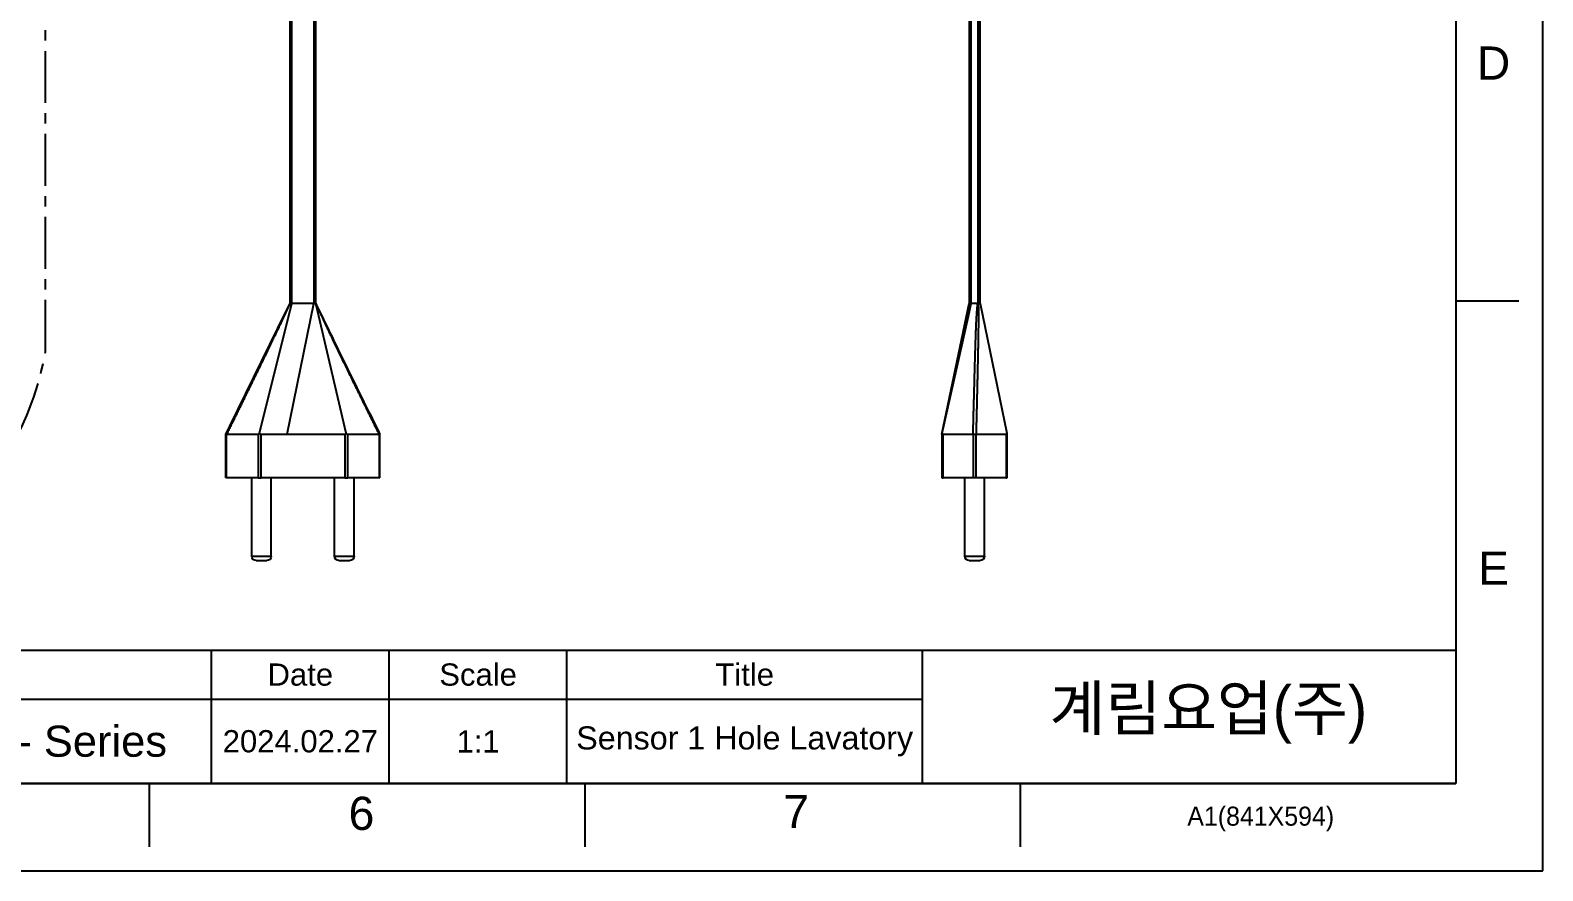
# Model space of a CAD drawing. Header units: millimetres. Extents: x 240 to 1080, y -29 to 565.
# Drawn here: x 732.4 to 1079.7, y -29.1 to 163.9 of the extents above; entities that cross this region are included whole.
import ezdxf

# ---------------------------------------------------------------- set-up
doc = ezdxf.new("R2010")
doc.units = ezdxf.units.MM
doc.header["$LTSCALE"] = 0.75
doc.linetypes.add('CENTERX2', pattern=[101.6, 63.5, -12.7, 12.7, -12.7])
for name, color, linetype in [('CENTER', 1, 'CENTERX2'), ('FORM', 7, 'Continuous'), ('TEXT', 2, 'Continuous')]:
    doc.layers.add(name, color=color, linetype=linetype)
doc.styles.add('ROMANS', font='Gulim.ttf')
doc.styles.get("Standard").update_dxf_attribs({"font": 'arial.ttf'})

msp = doc.modelspace()

# ---------------------------------------------------------------- linework, layer by layer
for p, q in [((792.01, 201.1), (792.01, 101.09)), ((792.51, 101.1), (792.51, 201.1)), ((797.51, 201.1), (797.51, 101.1)), ((798.01, 101.1), (798.01, 201.1)), ((785.08, 71.37), (792.51, 101.1)), ((791.42, 71.1), (797.51, 101.1)), ((797.51, 101.1), (792.51, 101.1)), ((798.68, 98.25), (798.01, 101.1)), ((804.95, 71.36), (798.68, 98.25)), ((777.32, 61.1), (777.32, 71.1)), ((777.48, 61.1), (777.48, 71.1)), ((784.72, 71.1), (784.72, 61.1)), ((785.41, 71.1), (791.42, 71.1)), ((785.41, 61.1), (785.41, 71.1)), ((791.42, 71.1), (804.61, 71.1)), ((804.61, 71.1), (804.61, 61.1)), ((805.3, 71.1), (812.55, 71.1)), ((805.3, 61.1), (805.3, 71.1)), ((812.55, 71.1), (812.55, 61.1)), ((812.7, 61.1), (812.7, 71.1)), ((784.72, 61.1), (777.48, 61.1)), ((783.26, 43.1), (783.26, 61.1)), ((784.72, 61.1), (785.41, 61.1)), ((804.61, 61.1), (785.41, 61.1)), ((787.76, 43.1), (787.76, 61.1)), ((802.26, 43.1), (802.26, 61.1)), ((804.61, 61.1), (805.3, 61.1)), ((812.55, 61.1), (805.3, 61.1)), ((806.76, 43.1), (806.76, 61.1)), ((783.26, 43.1), (787.76, 43.1)), ((784.26, 42.1), (786.76, 42.1)), ((802.26, 43.1), (806.76, 43.1)), ((803.26, 42.1), (805.76, 42.1))]:
    msp.add_line(p, q)
at = {"extrusion": (-1, -2.22045e-16, 2.96604e-13)}
for p, q in [((948.01, 201.1), (948.01, 101.1)), ((948.51, 101.1), (948.51, 201.1)), ((950.01, 201.1), (950.01, 101.1)), ((950.51, 101.1), (950.51, 201.1)), ((941.76, 71.1), (948.01, 101.1)), ((947.87, 98.25), (948.51, 101.1)), ((950.51, 101.1), (956.7, 71.37)), ((941.82, 71.36), (947.87, 98.25)), ((941.76, 71.1), (941.76, 61.1)), ((942.03, 71.1), (948.92, 71.1)), ((942.03, 61.1), (942.03, 71.1)), ((948.92, 71.1), (948.92, 61.1)), ((949.6, 61.1), (949.6, 71.1)), ((956.48, 71.1), (956.48, 61.1)), ((956.76, 71.1), (956.7, 71.37)), ((956.76, 61.1), (956.76, 71.1)), ((941.76, 61.1), (942.03, 61.1)), ((948.92, 61.1), (942.03, 61.1)), ((947.01, 43.1), (947.01, 61.1)), ((956.48, 61.1), (949.6, 61.1)), ((951.51, 43.1), (951.51, 61.1)), ((956.48, 61.1), (956.76, 61.1)), ((947.01, 43.1), (951.51, 43.1)), ((948.01, 42.1), (950.51, 42.1))]:
    msp.add_line(p, q, dxfattribs=at)
at = {"extrusion": (0, 0, -1)}
for centre, start, end in [((-784.26, 43.1), 270, 0), ((-786.76, 43.1), 180, 270), ((-803.26, 43.1), 270, 0), ((-805.76, 43.1), 180, 270)]:
    msp.add_arc(centre, 1, start, end, dxfattribs=at)
at = {"extrusion": (-5.04871e-29, -2.22045e-16, -1)}
for centre, start, end in [((-948.01, 43.1), 270, 0), ((-950.51, 43.1), 180, 270)]:
    msp.add_arc(centre, 1, start, end, dxfattribs=at)
msp.add_ellipse((785.41, 75.9), major_axis=(0, 4.8), ratio=0.208333, start_param=2.80391, end_param=3.141593)
for points in [[(777.32, 71.1), (782.25, 81.08), (787.09, 91.17), (792.01, 101.09)], [(792.01, 101.09), (792.01, 101.08), (792, 101.08), (792, 101.07), (791.99, 101.05), (791.99, 101.04), (791.98, 101.03), (791.97, 101.01), (791.96, 100.99), (791.95, 100.97), (791.94, 100.95), (791.93, 100.92), (791.92, 100.89), (791.91, 100.86), (791.89, 100.82), (791.87, 100.78), (791.85, 100.74), (791.83, 100.68), (791.8, 100.62), (791.77, 100.56), (791.73, 100.48), (791.69, 100.39), (791.65, 100.3), (791.61, 100.2), (791.55, 100.09), (791.5, 99.97), (791.44, 99.84), (791.38, 99.7), (791.31, 99.55), (791.24, 99.4), (791.16, 99.23), (791.08, 99.06), (791, 98.88), (790.91, 98.69), (790.81, 98.49), (790.72, 98.29), (790.62, 98.07), (790.51, 97.85), (790.4, 97.62), (790.29, 97.38), (790.17, 97.13), (790.05, 96.88), (789.92, 96.61), (789.8, 96.34), (789.66, 96.06), (789.52, 95.77), (789.39, 95.49), (789.23, 95.16), (789.07, 94.83), (788.91, 94.49), (788.74, 94.13), (788.54, 93.71), (788.31, 93.24), (788.05, 92.71), (787.75, 92.09), (787.44, 91.44), (787.13, 90.8), (786.81, 90.14), (786.48, 89.47), (786.15, 88.79), (785.82, 88.09), (785.47, 87.39), (785.12, 86.67), (784.77, 85.95), (784.41, 85.21), (784.04, 84.46), (783.67, 83.69), (783.29, 82.92), (782.91, 82.14), (782.52, 81.34), (782.12, 80.54), (781.72, 79.73), (781.32, 78.9), (780.91, 78.07), (780.5, 77.23), (780.08, 76.38), (779.66, 75.52), (779.23, 74.65), (778.8, 73.78), (778.36, 72.89), (777.92, 72), (777.63, 71.4), (777.48, 71.1)], [(812.55, 71.1), (812.42, 71.37), (812.15, 71.92), (811.75, 72.73), (811.35, 73.53), (810.96, 74.33), (810.57, 75.11), (810.19, 75.89), (809.81, 76.66), (809.44, 77.42), (809.06, 78.18), (808.7, 78.92), (808.33, 79.66), (807.98, 80.39), (807.62, 81.11), (807.27, 81.83), (806.92, 82.53), (806.58, 83.23), (806.24, 83.92), (805.91, 84.61), (805.58, 85.28), (805.25, 85.95), (804.93, 86.62), (804.61, 87.27), (804.29, 87.92), (803.98, 88.57), (803.67, 89.21), (803.36, 89.84), (803.05, 90.47), (802.75, 91.1), (802.45, 91.73), (802.15, 92.35), (801.84, 92.99), (801.57, 93.56), (801.33, 94.06), (801.12, 94.5), (800.94, 94.89), (800.77, 95.23), (800.63, 95.54), (800.51, 95.8), (800.36, 96.1), (800.23, 96.38), (800.12, 96.63), (799.99, 96.89), (799.88, 97.12), (799.77, 97.37), (799.67, 97.58), (799.56, 97.81), (799.46, 98.02), (799.37, 98.22), (799.28, 98.41), (799.19, 98.6), (799.11, 98.77), (799.03, 98.95), (798.95, 99.12), (798.87, 99.29), (798.79, 99.46), (798.72, 99.62), (798.64, 99.79), (798.57, 99.93), (798.51, 100.06), (798.46, 100.17), (798.41, 100.27), (798.37, 100.36), (798.33, 100.45), (798.29, 100.53), (798.25, 100.61), (798.21, 100.69), (798.18, 100.76), (798.15, 100.82), (798.12, 100.89), (798.09, 100.95), (798.05, 101.03), (798.03, 101.07), (798.01, 101.1)], [(948.92, 71.1), (948.93, 71.37), (948.94, 71.92), (948.96, 72.73), (948.98, 73.53), (949, 74.33), (949.02, 75.11), (949.04, 75.89), (949.06, 76.66), (949.08, 77.42), (949.1, 78.18), (949.12, 78.92), (949.14, 79.66), (949.16, 80.39), (949.18, 81.11), (949.2, 81.83), (949.22, 82.53), (949.24, 83.23), (949.25, 83.92), (949.27, 84.61), (949.29, 85.28), (949.31, 85.95), (949.33, 86.62), (949.35, 87.27), (949.36, 87.92), (949.38, 88.57), (949.4, 89.21), (949.42, 89.84), (949.44, 90.47), (949.46, 91.1), (949.48, 91.73), (949.5, 92.35), (949.52, 92.99), (949.54, 93.56), (949.55, 94.06), (949.57, 94.5), (949.58, 94.89), (949.6, 95.23), (949.61, 95.54), (949.62, 95.8), (949.63, 96.1), (949.64, 96.38), (949.66, 96.63), (949.67, 96.89), (949.68, 97.12), (949.69, 97.37), (949.7, 97.58), (949.71, 97.81), (949.73, 98.02), (949.74, 98.22), (949.75, 98.41), (949.76, 98.6), (949.77, 98.77), (949.78, 98.95), (949.8, 99.12), (949.81, 99.29), (949.82, 99.46), (949.83, 99.62), (949.85, 99.79), (949.86, 99.93), (949.87, 100.06), (949.88, 100.17), (949.89, 100.27), (949.9, 100.36), (949.91, 100.45), (949.92, 100.53), (949.93, 100.61), (949.94, 100.69), (949.95, 100.76), (949.96, 100.82), (949.97, 100.89), (949.98, 100.95), (950, 101.03), (950.01, 101.07), (950.01, 101.1)], [(777.48, 71.1), (779.89, 71.1), (782.31, 71.1), (784.72, 71.1)], [(812.7, 61.1), (812.7, 61.1), (812.65, 61.1), (812.55, 61.1)]]:
    msp.add_open_spline(points, degree=3)
for points, knots in [([(792.01, 101.09), (792.01, 101.1), (792.01, 101.1), (792.01, 101.1), (792.01, 101.1), (792.01, 101.1), (792.01, 101.1), (792.01, 101.1), (792.01, 101.1), (792.01, 101.1), (792.01, 101.1), (792.01, 101.1), (792.01, 101.1), (792.01, 101.1), (792.02, 101.1), (792.02, 101.1), (792.02, 101.1), (792.02, 101.1), (792.02, 101.1), (792.02, 101.1), (792.02, 101.1), (792.02, 101.1), (792.02, 101.1), (792.02, 101.1), (792.02, 101.1), (792.02, 101.1), (792.02, 101.1), (792.02, 101.1), (792.02, 101.1), (792.02, 101.1), (792.02, 101.1), (792.02, 101.1), (792.03, 101.1), (792.03, 101.1), (792.03, 101.1), (792.03, 101.1), (792.03, 101.1), (792.03, 101.1), (792.03, 101.1), (792.04, 101.1), (792.04, 101.1), (792.04, 101.1), (792.04, 101.1), (792.05, 101.1), (792.05, 101.1), (792.05, 101.1), (792.06, 101.1), (792.06, 101.1), (792.06, 101.1), (792.07, 101.1), (792.07, 101.1), (792.08, 101.1), (792.09, 101.1), (792.09, 101.1), (792.1, 101.1), (792.11, 101.1), (792.11, 101.1), (792.12, 101.1), (792.13, 101.1), (792.14, 101.1), (792.14, 101.1), (792.15, 101.1), (792.15, 101.1), (792.16, 101.1), (792.16, 101.1), (792.17, 101.1), (792.17, 101.1), (792.18, 101.1), (792.19, 101.1), (792.2, 101.1), (792.21, 101.1), (792.22, 101.1), (792.23, 101.1), (792.24, 101.1), (792.25, 101.1), (792.26, 101.1), (792.27, 101.1), (792.28, 101.1), (792.3, 101.1), (792.3, 101.1), (792.31, 101.1), (792.32, 101.1), (792.32, 101.1), (792.33, 101.1), (792.33, 101.1), (792.34, 101.1), (792.35, 101.1), (792.37, 101.1), (792.38, 101.1), (792.39, 101.1), (792.4, 101.1), (792.41, 101.1), (792.43, 101.1), (792.44, 101.1), (792.45, 101.1), (792.46, 101.1), (792.48, 101.1), (792.49, 101.1), (792.5, 101.1), (792.51, 101.1)], [0.0107353, 0.0107353, 0.0107353, 0.0107353, 0.0322581, 0.0322581, 0.0322581, 0.0645161, 0.0645161, 0.0645161, 0.0967742, 0.0967742, 0.0967742, 0.1290323, 0.1290323, 0.1290323, 0.1612903, 0.1612903, 0.1612903, 0.1935484, 0.1935484, 0.1935484, 0.2258065, 0.2258065, 0.2258065, 0.2580645, 0.2580645, 0.2580645, 0.2903226, 0.2903226, 0.2903226, 0.3225806, 0.3225806, 0.3225806, 0.3548387, 0.3548387, 0.3548387, 0.3870968, 0.3870968, 0.3870968, 0.4193548, 0.4193548, 0.4193548, 0.4516129, 0.4516129, 0.4516129, 0.483871, 0.483871, 0.483871, 0.516129, 0.516129, 0.516129, 0.5483871, 0.5483871, 0.5483871, 0.5806452, 0.5806452, 0.5806452, 0.6129032, 0.6129032, 0.6129032, 0.6451613, 0.6451613, 0.6451613, 0.6642465, 0.6642465, 0.6642465, 0.6774194, 0.6774194, 0.6774194, 0.7096774, 0.7096774, 0.7096774, 0.7419355, 0.7419355, 0.7419355, 0.7741935, 0.7741935, 0.7741935, 0.8064516, 0.8064516, 0.8064516, 0.8292453, 0.8292453, 0.8292453, 0.8387097, 0.8387097, 0.8387097, 0.8709677, 0.8709677, 0.8709677, 0.9032258, 0.9032258, 0.9032258, 0.9354839, 0.9354839, 0.9354839, 0.9677419, 0.9677419, 0.9677419, 1, 1, 1, 1]), ([(797.51, 101.1), (797.54, 101.1), (797.55, 101.1), (797.59, 101.1), (797.6, 101.1), (797.64, 101.1), (797.65, 101.1), (797.69, 101.1), (797.7, 101.1), (797.72, 101.1), (797.73, 101.1), (797.76, 101.1), (797.77, 101.1), (797.79, 101.1), (797.79, 101.1), (797.82, 101.1), (797.83, 101.1), (797.85, 101.1), (797.86, 101.1), (797.88, 101.1), (797.88, 101.1), (797.9, 101.1), (797.91, 101.1), (797.92, 101.1), (797.93, 101.1), (797.94, 101.1), (797.95, 101.1), (797.96, 101.1), (797.97, 101.1), (797.98, 101.1), (797.98, 101.1), (798, 101.1), (798, 101.1), (798.01, 101.1), (798.01, 101.1), (798.01, 101.1), (798.01, 101.1), (798.01, 101.1)], [0.000001, 0.000001, 0.000001, 0.000001, 0.006387, 0.006387, 0.0112039, 0.0112039, 0.0183801, 0.0183801, 0.0214855, 0.0214855, 0.0237861, 0.0237861, 0.0288264, 0.0288264, 0.0322771, 0.0322771, 0.0398796, 0.0398796, 0.0491976, 0.0491976, 0.0581321, 0.0581321, 0.0659463, 0.0659463, 0.0732701, 0.0732701, 0.0894863, 0.0894863, 0.1030391, 0.1030391, 0.1128445, 0.1128445, 0.1306943, 0.1306943, 0.1419898, 0.1419898, 0.1568993, 0.1568993, 0.1568993, 0.1568993]), ([(798.01, 101.1), (798.43, 100.26), (798.83, 99.42), (800.16, 96.62), (801.11, 94.67), (804.9, 86.88), (807.78, 81.06), (811.34, 73.86), (812.02, 72.48), (812.7, 71.1)], [0, 0, 0, 0, 0.280411, 0.280411, 0.930054, 0.930054, 2.878982, 2.878982, 3.341285, 3.341285, 3.341285, 3.341285]), ([(948.01, 101.1), (948.01, 101.1), (948.01, 101.1), (948.02, 101.1), (948.02, 101.1), (948.02, 101.1), (948.03, 101.1), (948.04, 101.1), (948.04, 101.1), (948.05, 101.1), (948.06, 101.1), (948.07, 101.1), (948.08, 101.1), (948.09, 101.1), (948.09, 101.1), (948.11, 101.1), (948.12, 101.1), (948.14, 101.1), (948.15, 101.1), (948.16, 101.1), (948.17, 101.1), (948.19, 101.1), (948.2, 101.1), (948.22, 101.1), (948.23, 101.1), (948.25, 101.1), (948.27, 101.1), (948.29, 101.1), (948.31, 101.1), (948.33, 101.1), (948.34, 101.1), (948.38, 101.1), (948.39, 101.1), (948.43, 101.1), (948.44, 101.1), (948.47, 101.1), (948.49, 101.1), (948.51, 101.1)], [0.000001, 0.000001, 0.000001, 0.000001, 0.006387, 0.006387, 0.0112039, 0.0112039, 0.0183801, 0.0183801, 0.0214855, 0.0214855, 0.0237861, 0.0237861, 0.0288264, 0.0288264, 0.0322771, 0.0322771, 0.0398796, 0.0398796, 0.0491976, 0.0491976, 0.0581321, 0.0581321, 0.0659463, 0.0659463, 0.0732701, 0.0732701, 0.0894863, 0.0894863, 0.1030391, 0.1030391, 0.1128445, 0.1128445, 0.1306943, 0.1306943, 0.1419898, 0.1419898, 0.1568993, 0.1568993, 0.1568993, 0.1568993]), ([(950.01, 101.1), (949.76, 101.1), (949.51, 101.1), (949.01, 101.1), (948.76, 101.1), (948.51, 101.1)], [-0.1499956, -0.1499956, -0.1499956, -0.1499956, -0.0749983, -0.0749983, -0.000001, -0.000001, -0.000001, -0.000001]), ([(950.01, 101.1), (950.01, 101.09), (950.02, 101.08), (950.02, 101.08), (950.02, 101.07), (950.02, 101.07), (950.02, 101.06), (950.03, 101.05), (950.03, 101.04), (950.04, 101.03), (950.04, 101.02), (950.04, 101.02), (950.04, 101.01), (950.05, 101.01), (950.05, 101), (950.05, 101), (950.05, 100.99), (950.05, 100.98), (950.06, 100.97), (950.06, 100.97), (950.06, 100.96), (950.06, 100.96), (950.06, 100.95), (950.06, 100.94), (950.06, 100.94), (950.07, 100.93), (950.07, 100.92), (950.07, 100.9), (950.07, 100.9), (950.07, 100.89), (950.08, 100.89), (950.08, 100.88), (950.08, 100.87), (950.08, 100.86), (950.08, 100.85), (950.09, 100.83), (950.09, 100.82), (950.09, 100.8), (950.09, 100.78), (950.09, 100.77), (950.09, 100.76), (950.1, 100.76), (950.1, 100.75), (950.1, 100.74), (950.1, 100.72), (950.1, 100.71), (950.1, 100.7), (950.1, 100.7), (950.1, 100.69), (950.1, 100.67), (950.11, 100.66), (950.11, 100.64), (950.11, 100.63), (950.11, 100.62), (950.11, 100.61), (950.11, 100.59), (950.11, 100.58), (950.11, 100.56), (950.11, 100.55), (950.11, 100.54), (950.12, 100.53), (950.12, 100.51), (950.12, 100.49), (950.12, 100.48), (950.12, 100.45), (950.12, 100.42), (950.12, 100.39), (950.12, 100.36), (950.13, 100.33), (950.13, 100.3), (950.13, 100.28), (950.13, 100.26), (950.13, 100.25), (950.13, 100.23), (950.13, 100.22), (950.13, 100.2), (950.13, 100.18), (950.13, 100.16), (950.13, 100.14), (950.13, 100.13), (950.13, 100.11), (950.13, 100.09), (950.13, 100.08), (950.13, 100.06), (950.14, 100.05), (950.14, 100.02), (950.14, 100), (950.14, 99.97), (950.14, 99.93), (950.14, 99.88), (950.14, 99.83), (950.14, 99.79), (950.14, 99.73), (950.14, 99.68), (950.14, 99.64), (950.14, 99.6), (950.14, 99.55), (950.14, 99.54), (950.14, 99.53), (950.14, 99.51), (950.15, 99.48), (950.15, 99.44), (950.15, 99.41), (950.15, 99.39), (950.15, 99.37), (950.15, 99.34), (950.15, 99.32), (950.15, 99.3), (950.15, 99.28), (950.15, 99.25), (950.15, 99.22), (950.15, 99.19), (950.15, 99.18), (950.15, 99.18), (950.15, 99.17), (950.15, 99.15), (950.15, 99.13), (950.15, 99.11), (950.15, 99.08), (950.15, 99.06), (950.15, 99.03), (950.15, 99.02), (950.15, 99.01), (950.15, 99), (950.15, 98.98), (950.15, 98.97), (950.15, 98.96), (950.15, 98.91), (950.15, 98.86), (950.15, 98.82), (950.15, 98.81), (950.15, 98.8), (950.15, 98.8), (950.15, 98.77), (950.15, 98.75), (950.15, 98.72), (950.15, 98.7), (950.15, 98.68), (950.15, 98.66), (950.15, 98.65), (950.15, 98.64), (950.15, 98.63), (950.15, 98.57), (950.15, 98.51), (950.15, 98.45), (950.15, 98.44), (950.15, 98.42), (950.15, 98.4), (950.15, 98.36), (950.15, 98.32), (950.15, 98.28), (950.15, 98.27), (950.15, 98.27), (950.15, 98.26), (950.15, 98.23), (950.15, 98.21), (950.15, 98.18), (950.15, 98.14), (950.15, 98.1), (950.15, 98.06), (950.15, 97.99), (950.15, 97.92), (950.15, 97.85), (950.15, 97.81), (950.15, 97.76), (950.15, 97.72), (950.15, 97.69), (950.15, 97.66), (950.15, 97.63), (950.15, 97.61), (950.15, 97.58), (950.15, 97.55), (950.15, 97.51), (950.14, 97.46), (950.14, 97.42), (950.14, 97.41), (950.14, 97.41), (950.14, 97.41), (950.14, 97.36), (950.14, 97.32), (950.14, 97.28), (950.14, 97.24), (950.14, 97.21), (950.14, 97.17), (950.14, 97.17), (950.14, 97.16), (950.14, 97.16), (950.14, 97.11), (950.14, 97.06), (950.14, 97), (950.14, 96.98), (950.14, 96.95), (950.14, 96.93), (950.14, 96.91), (950.14, 96.89), (950.14, 96.88), (950.14, 96.83), (950.14, 96.79), (950.14, 96.74), (950.14, 96.72), (950.14, 96.7), (950.14, 96.67), (950.14, 96.66), (950.14, 96.65), (950.14, 96.64), (950.14, 96.56), (950.14, 96.49), (950.14, 96.41), (950.14, 96.39), (950.14, 96.37), (950.13, 96.34), (950.13, 96.28), (950.13, 96.21), (950.13, 96.14), (950.13, 96.13), (950.13, 96.11), (950.13, 96.09), (950.13, 96.01), (950.13, 95.93), (950.13, 95.85), (950.13, 95.85), (950.13, 95.84), (950.13, 95.83), (950.13, 95.79), (950.13, 95.75), (950.13, 95.71), (950.13, 95.68), (950.13, 95.64), (950.13, 95.61), (950.13, 95.6), (950.13, 95.58), (950.13, 95.57), (950.12, 95.49), (950.12, 95.41), (950.12, 95.32), (950.12, 95.3), (950.12, 95.29), (950.12, 95.27), (950.12, 95.24), (950.12, 95.22), (950.12, 95.19), (950.12, 95.16), (950.12, 95.12), (950.12, 95.09), (950.12, 95.05), (950.12, 95), (950.12, 94.96), (950.12, 94.95), (950.12, 94.94), (950.12, 94.93), (950.12, 94.9), (950.12, 94.88), (950.12, 94.86), (950.12, 94.79), (950.11, 94.73), (950.11, 94.67), (950.11, 94.63), (950.11, 94.59), (950.11, 94.54), (950.11, 94.48), (950.11, 94.42), (950.11, 94.36), (950.11, 94.28), (950.11, 94.2), (950.1, 94.11), (950.1, 94.04), (950.1, 93.96), (950.1, 93.88), (950.1, 93.81), (950.1, 93.75), (950.1, 93.68), (950.1, 93.66), (950.1, 93.65), (950.1, 93.63), (950.09, 93.46), (950.09, 93.27), (950.09, 93.08), (950.09, 93.01), (950.09, 92.95), (950.08, 92.88), (950.08, 92.75), (950.08, 92.61), (950.08, 92.47), (950.08, 92.41), (950.08, 92.35), (950.07, 92.29), (950.07, 92.14), (950.07, 91.99), (950.07, 91.84), (950.07, 91.83), (950.07, 91.82), (950.07, 91.82), (950.06, 91.61), (950.06, 91.41), (950.05, 91.21), (950.05, 91.12), (950.05, 91.03), (950.05, 90.94), (950.05, 90.82), (950.04, 90.7), (950.04, 90.58), (950.04, 90.37), (950.03, 90.16), (950.03, 89.94), (950.03, 89.73), (950.02, 89.52), (950.02, 89.31), (950.02, 89.3), (950.02, 89.3), (950.02, 89.3), (950.01, 89.09), (950.01, 88.88), (950, 88.66), (950, 88.45), (950, 88.23), (949.99, 88.02), (949.99, 87.8), (949.98, 87.58), (949.98, 87.36), (949.97, 87.14), (949.97, 86.92), (949.96, 86.7), (949.96, 86.59), (949.96, 86.47), (949.96, 86.36), (949.95, 86.25), (949.95, 86.14), (949.95, 86.04), (949.94, 85.81), (949.94, 85.59), (949.93, 85.36), (949.93, 85.14), (949.92, 84.91), (949.92, 84.68), (949.91, 84.46), (949.91, 84.23), (949.9, 84), (949.9, 83.92), (949.9, 83.85), (949.9, 83.78), (949.9, 83.62), (949.89, 83.46), (949.89, 83.3), (949.88, 83.07), (949.88, 82.83), (949.87, 82.6), (949.87, 82.36), (949.86, 82.13), (949.86, 81.89), (949.85, 81.65), (949.85, 81.41), (949.84, 81.17), (949.84, 81.09), (949.84, 81.01), (949.84, 80.93), (949.83, 80.77), (949.83, 80.61), (949.82, 80.44), (949.82, 80.2), (949.81, 79.96), (949.81, 79.71), (949.8, 79.46), (949.8, 79.22), (949.79, 78.97), (949.79, 78.8), (949.78, 78.64), (949.78, 78.47), (949.78, 78.39), (949.77, 78.3), (949.77, 78.22), (949.77, 77.97), (949.76, 77.71), (949.76, 77.46), (949.75, 77.21), (949.74, 76.95), (949.74, 76.69), (949.73, 76.44), (949.73, 76.18), (949.72, 75.92), (949.71, 75.66), (949.71, 75.4), (949.7, 75.14), (949.7, 75.11), (949.7, 75.08), (949.7, 75.06), (949.69, 74.82), (949.69, 74.58), (949.68, 74.35), (949.68, 74.08), (949.67, 73.81), (949.66, 73.55), (949.66, 73.28), (949.65, 73.01), (949.64, 72.74), (949.64, 72.53), (949.63, 72.32), (949.63, 72.12), (949.63, 72.05), (949.63, 71.99), (949.62, 71.92), (949.62, 71.65), (949.61, 71.37), (949.6, 71.1)], [0.0004311, 0.0004311, 0.0004311, 0.0004311, 0.0081318, 0.0081318, 0.0081318, 0.0131579, 0.0131579, 0.0131579, 0.0263158, 0.0263158, 0.0263158, 0.0354129, 0.0354129, 0.0354129, 0.0394737, 0.0394737, 0.0394737, 0.0526316, 0.0526316, 0.0526316, 0.0590287, 0.0590287, 0.0590287, 0.0657895, 0.0657895, 0.0657895, 0.0789474, 0.0789474, 0.0789474, 0.0843786, 0.0843786, 0.0843786, 0.0921053, 0.0921053, 0.0921053, 0.1052632, 0.1052632, 0.1052632, 0.1184211, 0.1184211, 0.1184211, 0.1212305, 0.1212305, 0.1212305, 0.1315789, 0.1315789, 0.1315789, 0.1347479, 0.1347479, 0.1347479, 0.1447368, 0.1447368, 0.1447368, 0.1494698, 0.1494698, 0.1494698, 0.1578947, 0.1578947, 0.1578947, 0.1626053, 0.1626053, 0.1626053, 0.1710526, 0.1710526, 0.1710526, 0.1842105, 0.1842105, 0.1842105, 0.1973684, 0.1973684, 0.1973684, 0.2038293, 0.2038293, 0.2038293, 0.2105263, 0.2105263, 0.2105263, 0.217309, 0.217309, 0.217309, 0.2236842, 0.2236842, 0.2236842, 0.2286546, 0.2286546, 0.2286546, 0.2368421, 0.2368421, 0.2368421, 0.25, 0.25, 0.25, 0.2631579, 0.2631579, 0.2631579, 0.2730871, 0.2730871, 0.2730871, 0.2763158, 0.2763158, 0.2763158, 0.2844504, 0.2844504, 0.2844504, 0.2894737, 0.2894737, 0.2894737, 0.2940393, 0.2940393, 0.2940393, 0.3012668, 0.3012668, 0.3012668, 0.3026316, 0.3026316, 0.3026316, 0.3071853, 0.3071853, 0.3071853, 0.3133417, 0.3133417, 0.3133417, 0.3157895, 0.3157895, 0.3157895, 0.318345, 0.318345, 0.318345, 0.3289474, 0.3289474, 0.3289474, 0.3303738, 0.3303738, 0.3303738, 0.3359789, 0.3359789, 0.3359789, 0.3405413, 0.3405413, 0.3405413, 0.3421053, 0.3421053, 0.3421053, 0.3552632, 0.3552632, 0.3552632, 0.3584954, 0.3584954, 0.3584954, 0.3668611, 0.3668611, 0.3668611, 0.3684211, 0.3684211, 0.3684211, 0.373625, 0.373625, 0.373625, 0.3815789, 0.3815789, 0.3815789, 0.3947368, 0.3947368, 0.3947368, 0.4028286, 0.4028286, 0.4028286, 0.4078947, 0.4078947, 0.4078947, 0.4125518, 0.4125518, 0.4125518, 0.4204059, 0.4204059, 0.4204059, 0.4210526, 0.4210526, 0.4210526, 0.4284672, 0.4284672, 0.4284672, 0.4342105, 0.4342105, 0.4342105, 0.4349528, 0.4349528, 0.4349528, 0.4433952, 0.4433952, 0.4433952, 0.4473684, 0.4473684, 0.4473684, 0.4501052, 0.4501052, 0.4501052, 0.4568783, 0.4568783, 0.4568783, 0.4605263, 0.4605263, 0.4605263, 0.4623452, 0.4623452, 0.4623452, 0.4736842, 0.4736842, 0.4736842, 0.4773143, 0.4773143, 0.4773143, 0.4868421, 0.4868421, 0.4868421, 0.48919, 0.48919, 0.48919, 0.5, 0.5, 0.5, 0.5012234, 0.5012234, 0.5012234, 0.5068058, 0.5068058, 0.5068058, 0.5112864, 0.5112864, 0.5112864, 0.5131579, 0.5131579, 0.5131579, 0.524075, 0.524075, 0.524075, 0.5263158, 0.5263158, 0.5263158, 0.5293734, 0.5293734, 0.5293734, 0.5333594, 0.5333594, 0.5333594, 0.5382577, 0.5382577, 0.5382577, 0.5394737, 0.5394737, 0.5394737, 0.5420023, 0.5420023, 0.5420023, 0.5484731, 0.5484731, 0.5484731, 0.5526316, 0.5526316, 0.5526316, 0.5583392, 0.5583392, 0.5583392, 0.5657895, 0.5657895, 0.5657895, 0.5724449, 0.5724449, 0.5724449, 0.5775732, 0.5775732, 0.5775732, 0.5789474, 0.5789474, 0.5789474, 0.5921053, 0.5921053, 0.5921053, 0.5964548, 0.5964548, 0.5964548, 0.6052632, 0.6052632, 0.6052632, 0.608976, 0.608976, 0.608976, 0.6184211, 0.6184211, 0.6184211, 0.6188764, 0.6188764, 0.6188764, 0.6315789, 0.6315789, 0.6315789, 0.6370833, 0.6370833, 0.6370833, 0.6447368, 0.6447368, 0.6447368, 0.6578947, 0.6578947, 0.6578947, 0.6710526, 0.6710526, 0.6710526, 0.6712478, 0.6712478, 0.6712478, 0.6842105, 0.6842105, 0.6842105, 0.6973684, 0.6973684, 0.6973684, 0.7105263, 0.7105263, 0.7105263, 0.7236842, 0.7236842, 0.7236842, 0.7305218, 0.7305218, 0.7305218, 0.7368421, 0.7368421, 0.7368421, 0.75, 0.75, 0.75, 0.7631579, 0.7631579, 0.7631579, 0.7763158, 0.7763158, 0.7763158, 0.7804741, 0.7804741, 0.7804741, 0.7894737, 0.7894737, 0.7894737, 0.8026316, 0.8026316, 0.8026316, 0.8157895, 0.8157895, 0.8157895, 0.8289474, 0.8289474, 0.8289474, 0.8333912, 0.8333912, 0.8333912, 0.8421053, 0.8421053, 0.8421053, 0.8552632, 0.8552632, 0.8552632, 0.8684211, 0.8684211, 0.8684211, 0.8770989, 0.8770989, 0.8770989, 0.8815789, 0.8815789, 0.8815789, 0.8947368, 0.8947368, 0.8947368, 0.9078947, 0.9078947, 0.9078947, 0.9210526, 0.9210526, 0.9210526, 0.9342105, 0.9342105, 0.9342105, 0.9355218, 0.9355218, 0.9355218, 0.9473684, 0.9473684, 0.9473684, 0.9605263, 0.9605263, 0.9605263, 0.9736842, 0.9736842, 0.9736842, 0.9837383, 0.9837383, 0.9837383, 0.9868421, 0.9868421, 0.9868421, 1, 1, 1, 1]), ([(950.01, 101.1), (950.08, 101.1), (950.14, 101.1), (950.26, 101.1), (950.32, 101.1), (950.41, 101.1), (950.45, 101.1), (950.5, 101.1), (950.51, 101.1), (950.51, 101.1)], [0.00004898, 0.00004898, 0.00004898, 0.00004898, 0.01982515, 0.01982515, 0.03942472, 0.03942472, 0.05905145, 0.05905145, 0.07884136, 0.07884136, 0.07884136, 0.07884136]), ([(777.32, 71.1), (777.32, 71.1), (777.32, 71.1), (777.33, 71.1), (777.33, 71.1), (777.34, 71.1), (777.35, 71.1), (777.37, 71.1), (777.38, 71.1), (777.4, 71.1), (777.43, 71.1), (777.45, 71.1), (777.47, 71.1), (777.48, 71.1)], [0.5010718, 0.5010718, 0.5010718, 0.5010718, 0.5454545, 0.5909091, 0.6363636, 0.6818182, 0.7272727, 0.7727273, 0.8181818, 0.8636364, 0.9090909, 0.9545455, 1, 1, 1, 1]), ([(784.72, 71.1), (784.75, 71.1), (784.77, 71.1), (784.82, 71.12), (784.84, 71.13), (784.9, 71.17), (784.94, 71.2), (785.01, 71.28), (785.05, 71.32), (785.08, 71.37)], [0.000001, 0.000001, 0.000001, 0.000001, 0.00909606, 0.00909606, 0.01887165, 0.01887165, 0.03384783, 0.03384783, 0.05170211, 0.05170211, 0.05170211, 0.05170211]), ([(804.61, 71.1), (804.62, 71.1), (804.63, 71.1), (804.63, 71.1), (804.64, 71.1), (804.65, 71.1), (804.65, 71.1), (804.66, 71.1), (804.67, 71.1), (804.67, 71.1), (804.68, 71.11), (804.69, 71.11), (804.69, 71.11), (804.7, 71.11), (804.71, 71.12), (804.71, 71.12), (804.72, 71.12), (804.73, 71.13), (804.74, 71.13), (804.74, 71.13), (804.75, 71.14), (804.76, 71.14), (804.77, 71.15), (804.78, 71.16), (804.78, 71.16), (804.79, 71.17), (804.8, 71.17), (804.81, 71.18), (804.82, 71.19), (804.83, 71.2), (804.83, 71.21), (804.84, 71.22), (804.85, 71.23), (804.86, 71.24), (804.87, 71.25), (804.88, 71.26), (804.89, 71.27), (804.9, 71.28), (804.91, 71.3), (804.92, 71.31), (804.93, 71.33), (804.94, 71.34), (804.95, 71.36)], [0, 0, 0, 0, 0.071429, 0.071429, 0.071429, 0.142857, 0.142857, 0.142857, 0.214286, 0.214286, 0.214286, 0.285714, 0.285714, 0.285714, 0.357143, 0.357143, 0.357143, 0.428571, 0.428571, 0.428571, 0.5, 0.5, 0.5, 0.571429, 0.571429, 0.571429, 0.642857, 0.642857, 0.642857, 0.714286, 0.714286, 0.714286, 0.785714, 0.785714, 0.785714, 0.857143, 0.857143, 0.857143, 0.928571, 0.928571, 0.928571, 1, 1, 1, 1]), ([(804.95, 71.36), (804.99, 71.31), (805.02, 71.27), (805.09, 71.2), (805.13, 71.17), (805.19, 71.13), (805.21, 71.12), (805.26, 71.1), (805.28, 71.1), (805.3, 71.1)], [-0.05056102, -0.05056102, -0.05056102, -0.05056102, -0.03346305, -0.03346305, -0.01893573, -0.01893573, -0.00915908, -0.00915908, -0.000001, -0.000001, -0.000001, -0.000001]), ([(812.55, 71.1), (812.58, 71.1), (812.6, 71.1), (812.65, 71.1), (812.66, 71.1), (812.69, 71.1), (812.7, 71.1), (812.7, 71.1)], [-0.07717384, -0.07717384, -0.07717384, -0.07717384, -0.0662629, -0.0662629, -0.05491241, -0.05491241, -0.0388632, -0.0388632, -0.0388632, -0.0388632]), ([(941.76, 71.1), (941.76, 71.1), (941.76, 71.1), (941.76, 71.1), (941.76, 71.1), (941.76, 71.1), (941.76, 71.1), (941.76, 71.1), (941.76, 71.1), (941.76, 71.1), (941.76, 71.11), (941.76, 71.11), (941.76, 71.11), (941.76, 71.11), (941.76, 71.12), (941.76, 71.12), (941.77, 71.12), (941.77, 71.13), (941.77, 71.13), (941.77, 71.13), (941.77, 71.14), (941.77, 71.14), (941.77, 71.15), (941.77, 71.16), (941.77, 71.16), (941.78, 71.17), (941.78, 71.17), (941.78, 71.18), (941.78, 71.19), (941.78, 71.2), (941.78, 71.21), (941.79, 71.22), (941.79, 71.23), (941.79, 71.24), (941.79, 71.25), (941.8, 71.26), (941.8, 71.27), (941.8, 71.28), (941.8, 71.3), (941.81, 71.31), (941.81, 71.33), (941.81, 71.34), (941.82, 71.36)], [0, 0, 0, 0, 0.071429, 0.071429, 0.071429, 0.142857, 0.142857, 0.142857, 0.214286, 0.214286, 0.214286, 0.285714, 0.285714, 0.285714, 0.357143, 0.357143, 0.357143, 0.428571, 0.428571, 0.428571, 0.5, 0.5, 0.5, 0.571429, 0.571429, 0.571429, 0.642857, 0.642857, 0.642857, 0.714286, 0.714286, 0.714286, 0.785714, 0.785714, 0.785714, 0.857143, 0.857143, 0.857143, 0.928571, 0.928571, 0.928571, 1, 1, 1, 1]), ([(941.82, 71.36), (941.83, 71.31), (941.85, 71.27), (941.88, 71.2), (941.9, 71.17), (941.94, 71.13), (941.96, 71.12), (941.99, 71.1), (942.01, 71.1), (942.03, 71.1)], [-0.05056102, -0.05056102, -0.05056102, -0.05056102, -0.03346305, -0.03346305, -0.01893573, -0.01893573, -0.00915908, -0.00915908, -0.000001, -0.000001, -0.000001, -0.000001]), ([(948.92, 71.1), (948.94, 71.1), (948.97, 71.1), (949.03, 71.1), (949.07, 71.1), (949.15, 71.1), (949.21, 71.1), (949.32, 71.1), (949.37, 71.1), (949.46, 71.1), (949.49, 71.1), (949.55, 71.1), (949.58, 71.1), (949.6, 71.1)], [-0.07717384, -0.07717384, -0.07717384, -0.07717384, -0.0662629, -0.0662629, -0.05491241, -0.05491241, -0.03856414, -0.03856414, -0.02222765, -0.02222765, -0.01090688, -0.01090688, -0.00000145, -0.00000145, -0.00000145, -0.00000145]), ([(949.6, 71.1), (950.76, 71.1), (952.12, 71.1), (954.36, 71.1), (955.33, 71.1), (956.48, 71.1)], [-0.8539481, -0.8539481, -0.8539481, -0.8539481, -0.5013335, -0.5013335, -0.0000014, -0.0000014, -0.0000014, -0.0000014]), ([(956.48, 71.1), (956.51, 71.1), (956.53, 71.1), (956.56, 71.12), (956.58, 71.13), (956.62, 71.17), (956.64, 71.2), (956.68, 71.28), (956.69, 71.32), (956.7, 71.37)], [0.00000136, 0.00000136, 0.00000136, 0.00000136, 0.00909688, 0.00909688, 0.01887167, 0.01887167, 0.03385192, 0.03385192, 0.05170197, 0.05170197, 0.05170197, 0.05170197]), ([(777.48, 61.1), (777.43, 61.1), (777.35, 61.1), (777.32, 61.1), (777.32, 61.1), (777.32, 61.1)], [0, 0, 0, 0, 0.25, 0.5, 0.5036925, 0.5036925, 0.5036925, 0.5036925]), ([(949.6, 61.1), (949.56, 61.1), (949.46, 61.1), (949.2, 61.1), (949.01, 61.1), (948.92, 61.1)], [0, 0, 0, 0, 0.25, 0.5, 1, 1, 1, 1])]:
    msp.add_open_spline(points, degree=3, knots=knots)
at = {"layer": 'CENTER', "ltscale": 0.25}
msp.add_line((735.89, 90.04), (735.89, 422.4), dxfattribs=at)
msp.add_arc((668.6, 101.88), 68.32, 189.9803, 350.0197, dxfattribs=at)
at = {"layer": 'FORM', "color": 7, "linetype": 'Continuous'}
for p, q in [((1079.74, -29.09), (1079.74, 564.91)), ((1059.74, 101.71), (1074.28, 101.71)), ((1059.74, -9.09), (259.74, -9.09)), ((759.74, -9.09), (759.74, -23.63)), ((859.74, -9.09), (859.74, -23.63)), ((959.74, -9.09), (959.74, -23.63)), ((239.74, -29.09), (1079.74, -29.09))]:
    msp.add_line(p, q, dxfattribs=at)
at = {"layer": 'FORM', "linetype": 'Continuous'}
msp.add_line((1059.74, 544.91), (1059.74, -9.09), dxfattribs=at)
at = {"layer": 'FORM'}
for p, q in [((507.7, 21.52), (1059.74, 21.52)), ((774.02, -9.09), (774.02, 21.52)), ((774.02, -9.09), (774.02, 21.52)), ((774.02, -9.09), (774.02, 21.52)), ((814.84, -9.09), (814.84, 21.52)), ((855.66, -9.09), (855.66, 21.52)), ((937.29, -9.09), (937.29, 21.52)), ((1059.74, 21.52), (1059.74, -9.09)), ((459.74, 10.29), (937.29, 10.29)), ((459.74, -9.09), (1059.74, -9.09))]:
    msp.add_line(p, q, dxfattribs=at)
for p in [(827.76, -9.09), (869.14, -9.09), (964.44, -9.09)]:
    msp.add_point(p, dxfattribs=at)

# ---------------------------------------------------------------- texts
at = {"layer": 'FORM', "char_height": 7.62, "attachment_point": 5}
for s, width, insert in [('D', 10, (1068.43, 156.33)), ('E', 10, (1068.43, 40.36)), ('6', 50, (808.47, -15.97)), ('7', 50, (908.31, -15.51))]:
    msp.add_mtext_dynamic_manual_height_columns(s, width=width, gutter_width=12.5, heights=[0], dxfattribs=dict(at, insert=insert))
at = {"layer": 'TEXT', "style": 'ROMANS'}
msp.add_text('A1(841X594)', height=4.375, dxfattribs=at).set_placement((998.11, -18.75))
at = {"layer": 'TEXT', "attachment_point": 5}
for s, width, heights, insert, char_height in [('Date', 40.8163, [0], (794.43, 15.91), 5.102), ('Scale', 40.8163, [0], (835.25, 15.91), 5.102), ('Title', 81.6327, [0], (896.47, 15.91), 5.102), ('Sensor Faucet - Series', 122.449, [0], (712.8, 0.6), 7.1429), ('Sensor 1 Hole Lavatory', 81.6327, [0], (896.47, 0.6), 5.3), ('2024.02.27', 38.7138, [5.24], (794.43, 0.6), 5.102), ('1:1', 40.8163, [0], (835.25, 0.6), 5.102)]:
    msp.add_mtext_dynamic_manual_height_columns(s, width=width, gutter_width=25.51, heights=heights, dxfattribs=dict(at, insert=insert, char_height=char_height))
at = {"layer": 'TEXT', "linetype": 'CENTERX2', "insert": (1002.96, 6.7), "char_height": 10.2041, "attachment_point": 5}
msp.add_mtext_dynamic_manual_height_columns('{\\fHYGothic-Medium|b0|i0|c129|p18;계림요업(주)}', width=122.449, gutter_width=25.51, heights=[0], dxfattribs=at)

doc.saveas('drawing.dxf')
